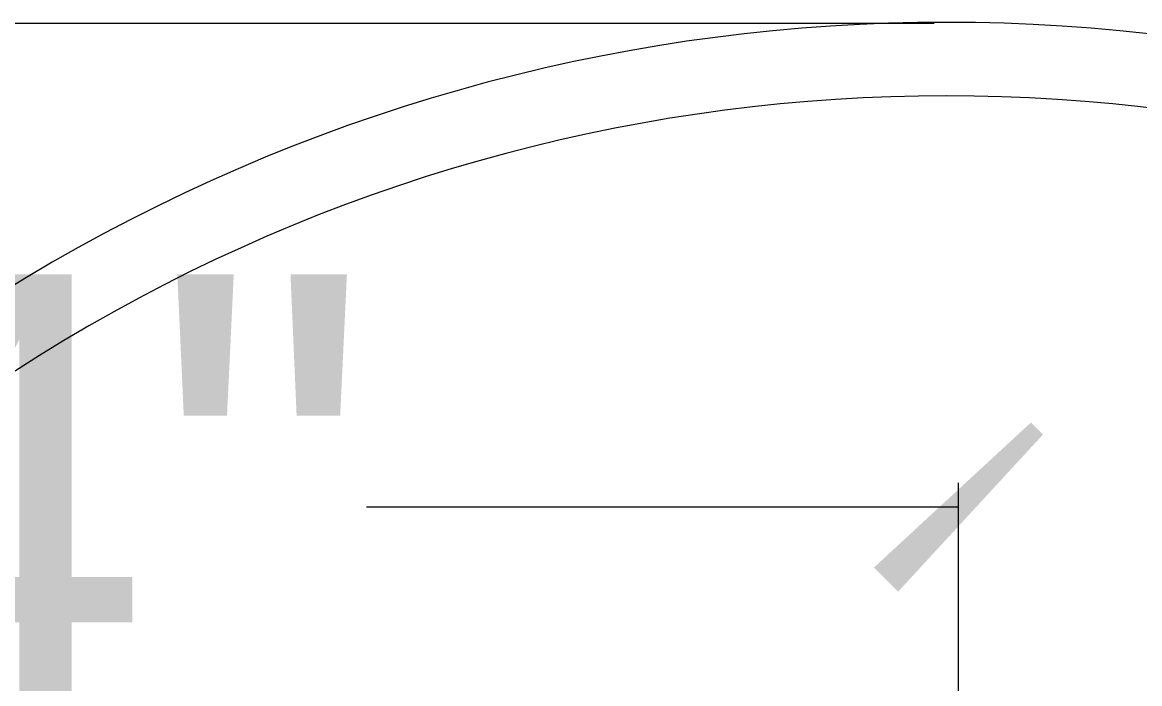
# Model space of a CAD drawing. Header units: inches. Extents: x 3324238 to 135265466, y -1036581 to 20094598.
# Drawn here: x 3353505.17 to 3353512.62, y -519246.97 to -519242.56 of the extents above; entities that cross this region are included whole.
import ezdxf

# ---------------------------------------------------------------- set-up
doc = ezdxf.new("R2010")
doc.units = ezdxf.units.IN
doc.header["$MEASUREMENT"] = 0
for name, color, linetype in [('PDF_Geometry', 7, 'Continuous'), ('PDF_Solid Fills', 7, 'Continuous'), ('PDF_Text', 1, 'Continuous')]:
    doc.layers.add(name, color=color, linetype=linetype)
doc.styles.add('PDF Arial', font='arial.ttf')

msp = doc.modelspace()

# ---------------------------------------------------------------- linework, layer by layer
at = {"layer": 'PDF_Geometry', "color": 252, "lineweight": 13, "true_color": 0x979797}
for points in [[(3353511.2548, -519242.5669), (3353497.5577, -519242.5669)], [(3353511.2548, -519254.4915), (3353511.416, -519254.4915), (3353511.416, -519245.6286)]]:
    msp.add_lwpolyline(points, dxfattribs=at)
at = {"layer": 'PDF_Geometry', "color": 32, "lineweight": 13, "true_color": 0xdd6e00}
msp.add_lwpolyline([(3353522.7765, -519332.0817), (3353522.7765, -519254.4915, 1.00015), (3353499.8943, -519254.4915)], format="xyb", dxfattribs=at)
at = {"layer": 'PDF_Geometry', "color": 152, "lineweight": 13, "true_color": 0x006edd}
msp.add_lwpolyline([(3353511.416, -519245.7898), (3353507.468, -519245.7898)], dxfattribs=at)
at = {"layer": 'PDF_Geometry', "color": 32, "lineweight": 13, "true_color": 0xdd6e00}
msp.add_arc((3353511.3354, -519254.4835), 11.9246, 359.96181, 180.03819, dxfattribs=at)
at = {"layer": 'PDF_Solid Fills', "color": 152, "lineweight": 30, "true_color": 0x006edd, "transparency": 33554559}
for points in [[(3353510.852, -519246.1926), (3353511.0131, -519246.3538), (3353511.8994, -519245.2258)], [(3353511.0131, -519246.3538), (3353511.8994, -519245.2258), (3353511.98, -519245.3063)]]:
    msp.add_solid(points, dxfattribs=at)

# ---------------------------------------------------------------- texts
at = {"layer": 'PDF_Text', "lineweight": 30, "insert": (3353499.173, -519247.2367), "char_height": 2.99912, "attachment_point": 7, "style": 'PDF Arial'}
msp.add_mtext('1\'-4"', dxfattribs=at)

doc.saveas('drawing.dxf')
